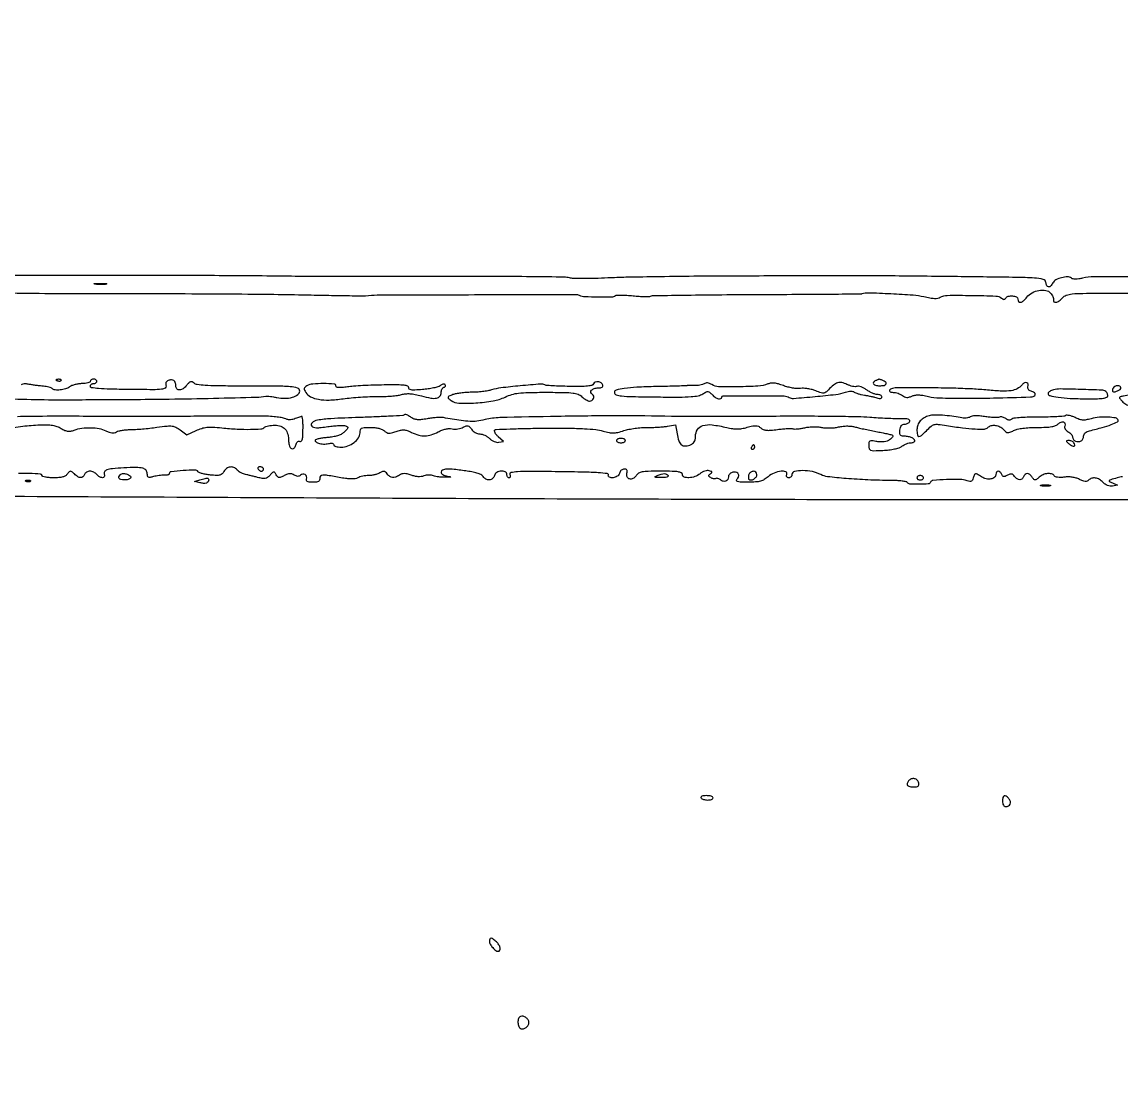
# Model space of a CAD drawing. Extents: x 0 to 5034, y 0 to 2560.
# Drawn here: x 1601 to 2102, y 0 to 480 of the extents above; entities that cross this region are included whole.
import ezdxf

# ---------------------------------------------------------------- set-up
doc = ezdxf.new("R2010")
doc.units = 0

msp = doc.modelspace()

# ---------------------------------------------------------------- linework, layer by layer
for points in [[(1246.95625, 263.99929, 0.000006), (1282.887583, 264.009388, 0.006002)], [(2153.282092, 363.464862, 0.000204), (2089.745953, 363.66739, 0.059395), (2084.534213, 363.060783, -0.0216), (2082.79055, 362.723039, -0.037026), (2081.314125, 362.61341, -0.045574), (2080.157308, 362.718954, -0.128362), (2079.427373, 363.060275, 0.179626), (2077.69661, 363.667187, 0.058638), (2074.971725, 363.296138, 0.058292), (2072.353966, 362.284021, 0.149605), (2070.929301, 360.867897, -0.057021), (2069.951267, 359.454491, -0.239942), (2069.022238, 359.082798, -0.271781), (2068.263036, 359.62611, -0.067942), (2067.819551, 361.149785, 0.308132), (2066.578826, 362.494054, 0.04073), (2062.538237, 363.089098, 0.01262), (2054.196848, 363.419264, 0.000664), (2027.5, 363.766158, 0.000273), (2011.66943, 363.94217, 0.000357), (1997.19375, 364.084876, 0.000262), (1985.058864, 364.189478, 0.003338), (1980.5, 364.195949, -0.000504), (1975.828487, 364.176103, -0.000032), (1962.190625, 364.132799, -0.000047), (1945.938073, 364.083782, -0.000035), (1928, 364.032643, 0.001409), (1909.516979, 363.929165, 0.001548), (1891.60625, 363.722949, 0.001442), (1876.297299, 363.455112, 0.007827), (1868, 363.156014, -0.006064), (1862.228026, 362.927563, -0.007628), (1856.878125, 362.862423, -0.006245), (1852.403031, 362.932108, -0.058515), (1850.5, 363.209915, 0.061946), (1848.190599, 363.530932, 0.000756), (1833.10625, 363.725102, 0.00224), (1815.646401, 363.845228, 0.001462), (1795.5, 363.83469, -0.000684), (1773.794635, 363.78955, -0.000638), (1751.578125, 363.802057, -0.000635), (1731.839388, 363.863399, -0.00217), (1719, 363.975312, 0.002939), (1684.294031, 364.224391, 0.000086), (1538.144862, 364.388843, 0.000066), (1389.128322, 364.511102, 0.00403)], [(1561.479375, 263.748693, 0.000066), (1746.774763, 262.86461, 0.000603), (1931.635729, 262.229815, 0.000725), (2105.5, 262.094457, -0.00006), (2141.646947, 262.114335, -0.000098)], [(2172.328125, 262.121459, -0.00001), (2199.789873, 262.121899, -0.009941)], [(2202.204402, 262.070684, 0.000012), (2224.971875, 261.950304, 0.000103)], [(1583.083686, 356.530326, 0.001681), (1600.809375, 356.254464, 0.001857), (1621.689189, 356.077292, 0.00163), (1643.5, 356.044335, -0.001061), (1666.337303, 356.035805, -0.000918), (1690.303125, 355.931992, -0.000924), (1712.019143, 355.757928, -0.002698), (1727, 355.529312, 0.000485), (1738.380459, 355.305247, 0.000769), (1748.128125, 355.137788, 0.000157), (1756.711284, 355.00623, 0.036678), (1757.5, 355.052272, -0.032064), (1762.87109, 355.41551, -0.000239), (1807.231871, 355.545991, -0.000081), (1853.179494, 355.651692, -0.098801), (1855, 355.292454, 0.086004), (1857.536486, 354.724709, 0.00912), (1863.612233, 354.5401, 0.006567), (1869.83825, 354.546318, 0.152807), (1871.5, 355.092215, -0.146252), (1872.21806, 355.338348, -0.011471), (1874.2625, 355.372773, -0.014848), (1876.745833, 355.283834, -0.010797), (1879.5, 355.043377, 0.00905), (1882.254191, 354.793222, 0.012441), (1884.7375, 354.674932, 0.009171), (1886.794397, 354.665933, 0.128985), (1887.5, 354.861609, -0.128236), (1888.359069, 355.101207, -0.000273), (1902.159375, 355.32709, -0.00184), (1917.717657, 355.515968, -0.001139), (1936, 355.628962, 0.000371), (1954.248057, 355.713701, 0.000609), (1969.69375, 355.815679, 0.000043), (1983.579897, 355.925443, 0.089013), (1984, 356.004299, -0.099411), (1986.692281, 356.45242, -0.003606), (1997.137074, 356.029727, -0.006078), (2007.203905, 355.426872, -0.040778), (2012.150307, 354.661679, 0.013943), (2014.898823, 354.08416, 0.035151), (2016.930397, 353.861938, 0.049331), (2018.470954, 353.954334, 0.090981), (2019.650307, 354.371446, -0.128632), (2022.81801, 355.232981, -0.006201), (2033.850799, 355.203084, -0.005254), (2045.025516, 354.916721, -0.165639), (2047.56067, 353.949648, 0.047014), (2048.171296, 353.533003, 0.127115), (2048.675514, 353.403216, 0.162968), (2049.100891, 353.546088, 0.092787), (2049.469989, 353.951442, -0.193095), (2050.646943, 354.819944, -0.084119), (2052.616214, 354.990492, -0.094022), (2054.373076, 354.506258, -0.286027), (2055, 353.5, 0.167086), (2055.375587, 352.407442, 0.288052), (2056.248272, 352.091208, 0.130499), (2057.576746, 352.770713, 0.043014), (2059.088529, 354.385416, -0.10187), (2061.462876, 356.390337, -0.081177), (2064.634435, 357.498691, -0.088192), (2067.742224, 357.493321, -0.162179), (2069.939744, 356.295052, -0.041673), (2070.564689, 355.500906, -0.045438), (2071.028943, 354.635975, -0.050386), (2071.27933, 353.829725, -0.131291), (2071.242809, 353.228428, 0.273743), (2071.433868, 352.34352, 0.261485), (2072.312643, 352.059853, 0.103598), (2073.844289, 352.717805, 0.062708), (2075.310773, 354.049988, -0.125645), (2077.093481, 355.303182, -0.067773), (2079.725493, 355.912231, -0.021583), (2084.642888, 356.152884, -0.0015), (2098.5, 356.190845, -0.003247), (2120.099312, 356.044932, -0.000849)], [(1584.532444, 308.33322, 0.000522), (1601.029339, 307.873355, 0.004259), (1616.816426, 307.584293, 0.007275), (1630, 307.647035, -0.002864), (1632.648705, 307.683009, -0.000447), (1637.878125, 307.7194, -0.000498), (1644.044304, 307.750657, -0.000434), (1650.5, 307.771355, 0.003069), (1668.01785, 307.919865, 0.002011), (1688.201467, 308.296115, 0.000794), (1707.864434, 308.773039, 0.03438), (1712, 309.165316, -0.05338), (1712.807063, 309.211083, -0.013839), (1714.106558, 309.109925, -0.013915), (1715.590039, 308.911159, -0.013784), (1717.064878, 308.629676, 0.057372), (1720.681206, 308.261213, 0.064882), (1724.13291, 308.757006, 0.081844), (1726.646316, 309.926688, 0.247873), (1727.5, 311.542901, 0.32765), (1726.507124, 312.895394, 0.0567), (1723.195973, 313.535672, 0.018148), (1716.3488, 313.819606, 0.001356), (1697.686477, 313.865136, -0.004015), (1689.615008, 313.927741, -0.013488), (1684.335443, 314.15363, -0.015894), (1680.759314, 314.517923, -0.140774), (1679.321861, 315.147842, 0.060651), (1678.432366, 315.719954, 0.182366), (1677.725296, 315.783514, 0.130112), (1676.998213, 315.357613, 0.025375), (1675.975092, 314.217567, -0.067248), (1674.310252, 312.648333, -0.142456), (1672.653187, 312.064882, -0.239606), (1671.48619, 312.57878, -0.173109), (1671, 313.940983, 0.076763), (1670.770024, 315.430127, 0.163074), (1670.091244, 316.361579, 0.166727), (1669.000592, 316.683875, 0.081007), (1667.560441, 316.38482, 0.08761), (1666.916515, 315.997796, 0.115025), (1666.516003, 315.443605, 0.10744), (1666.385823, 314.739003, 0.069102), (1666.526407, 313.916797, -0.348462), (1666.141718, 312.904855, -0.110712), (1664.499741, 312.367301, -0.025262), (1660.57785, 312.189337, -0.001767), (1649.558133, 312.285222, -0.00327), (1640.89682, 312.447851, -0.014483), (1635.807701, 312.724348, -0.015945), (1632.564121, 313.099434, -0.371343), (1632.001924, 313.75, -0.119307), (1632.116553, 314.226762, -0.100835), (1632.44119, 314.632812, -0.092328), (1632.927247, 314.905482, -0.081958), (1633.5, 315, 0.064853), (1634.073457, 315.074694, 0.082425), (1634.559375, 315.29375, 0.098894), (1634.884432, 315.618646, 0.148195), (1635, 316, 0.148195), (1634.884432, 316.381354, 0.098894), (1634.559375, 316.70625, 0.082425), (1634.073457, 316.925306, 0.064853), (1633.5, 317, 0.064853), (1632.926543, 316.925306, 0.082425), (1632.440625, 316.70625, 0.098894), (1632.115568, 316.381354, 0.148195), (1632, 316, -0.285512), (1631.758462, 315.61149, -0.047496), (1630.898438, 315.284408, -0.039843), (1629.687006, 315.052859, -0.025189), (1628.25, 314.968197, 0.03377), (1626.671853, 314.848035, 0.028558), (1625.031356, 314.514453, 0.029543), (1623.567237, 314.034492, 0.068033), (1622.55887, 313.468197, -0.088474), (1620.717109, 312.53016, -0.051237), (1618.271212, 312.054187, -0.051995), (1615.950125, 312.086874, -0.168516), (1614.583886, 312.75, 0.111733), (1614.099403, 313.055926, 0.022868), (1613.124218, 313.3522, 0.023022), (1611.934708, 313.597275, 0.019845), (1610.667219, 313.746851, -0.009057), (1609.210569, 313.886966, -0.004999), (1607.435853, 314.108176, -0.004983), (1605.64066, 314.36843, -0.007978), (1604.114407, 314.630251, 0.025755), (1602.421599, 314.859055, 0.077823), (1601.26426, 314.775019, 0.113032), (1600.440492, 314.374115, 0.095931)], [(1592.730529, 294.339258, -0.013482), (1601.191553, 295.531304, -0.017491), (1609, 296.141797, -0.015377), (1612.316534, 296.182581, -0.036229), (1614.779283, 295.958147, -0.046144), (1616.788517, 295.433253, -0.046879), (1618.656175, 294.550705, 0.027403), (1620.405258, 293.639361, 0.07353), (1621.75144, 293.25408, 0.082419), (1623.059242, 293.296611, 0.041109), (1624.656175, 293.754343, -0.057086), (1628.108962, 294.625956, -0.038347), (1632.175767, 294.856249, -0.038917), (1636.095081, 294.47138, -0.075536), (1639.068132, 293.464767, 0.029633), (1640.565626, 292.799614, 0.064474), (1641.787865, 292.513458, 0.079256), (1642.874137, 292.575408, 0.069172), (1643.94329, 292.96965, -0.063325), (1644.983591, 293.367072, -0.01982), (1646.622913, 293.697335, -0.019453), (1648.500381, 293.924226, -0.020344), (1650.361899, 294, 0.015859), (1652.60368, 294.071123, 0.005881), (1655.751945, 294.3083, 0.005821), (1659.182784, 294.647676, 0.00699), (1662.401137, 295.049532, -0.007638), (1667.038851, 295.622507, -0.055077), (1669.287084, 295.61712, -0.091565), (1670.97928, 295.102807, -0.03976), (1672.982644, 293.854711), (1676.018295, 291.610357), (1680.259147, 293.566156, -0.031162), (1682.819538, 294.558675, -0.051237), (1685.091864, 295.031426, -0.039175), (1687.808256, 295.097785, -0.011292), (1692, 294.776617, 0.011052), (1698.99698, 294.237136, 0.017407), (1705.019968, 294.116448, 0.014332), (1709.817139, 294.324962, 0.17832), (1711.45, 295.064028, -0.119363), (1712.053998, 295.426376, -0.026703), (1713.226852, 295.725058, -0.026253), (1714.653861, 295.931217, -0.02275), (1716.164816, 296, -0.083353), (1718.910926, 295.539002, -0.134697), (1720.853691, 294.208671, -0.117145), (1722.016308, 291.916276, -0.054289), (1722.44403, 288.584104, 0.074884), (1722.807019, 286.452644, 0.199448), (1723.795566, 285.306957, 0.331646), (1724.895452, 285.501764, 0.125467), (1725.69749, 286.951202, -0.058127), (1726.007432, 287.74582, -0.084851), (1726.465544, 288.339367, -0.110194), (1726.995982, 288.646379, -0.169491), (1727.521044, 288.630298, 0.23746), (1728.2295, 288.701292, 0.193929), (1728.67842, 289.328077, 0.050082), (1728.902265, 290.935695, 0.005217), (1729.008464, 294.75, 0.013665), (1728.989228, 296.687444, 0.019608), (1728.858087, 298.399089, 0.013433), (1728.659993, 299.779381, 0.365422), (1728.398433, 300, 0.081012), (1728.210448, 299.969341, 0.002272), (1727.430845, 299.704149, 0.004591), (1726.515667, 299.378757, 0.003132), (1725.481184, 298.992846, -0.032783), (1724.387095, 298.657065, -0.03581), (1723.290288, 298.479332, -0.038463), (1722.341462, 298.467782, -0.122827), (1721.74271, 298.659014, 0.082907), (1720.631137, 299.113514, 0.016378), (1718.509549, 299.521425, 0.015344), (1715.777215, 299.868952, 0.009077), (1712.5, 300.124019, 0.014925), (1711.035904, 300.167476, 0.000338), (1704.0375, 300.161518, 0.000759), (1695.841495, 300.136554, 0.000514), (1686.5, 300.084311, -0.001048), (1674.811601, 300.031426, -0.00044), (1659.08932, 300.007088, -0.000436), (1642.279868, 300.010526, -0.000567), (1626.889173, 300.044549, 0.001954), (1610.247456, 300.03518, 0.005678), (1598.745386, 299.853115, 0.005789)], [(2102.697875, 272.51168, 0.01983), (2100.247586, 271.929328, 0.004381), (2097.349366, 271.090425, 0.131627), (2096.70806, 270.695237, 0.490806), (2096.771051, 270.294073, 0.026853), (2098.099261, 269.654398), (2100.5, 268.653126), (2098.151188, 268.244064, -0.071427), (2097.032184, 268.210689, -0.064894), (2095.909528, 268.48828, -0.061045), (2094.835942, 269.066369, -0.051267), (2093.862233, 269.9175, 0.069397), (2092.199549, 271.268109, 0.099741), (2090.419323, 271.907476, 0.11535), (2088.722747, 271.765127, 0.118552), (2087.284569, 270.884569, -0.117557), (2086.585378, 270.454584, -0.104127), (2085.734353, 270.360755, -0.068111), (2084.627261, 270.624306, -0.02326), (2083.113814, 271.293335, 0.044168), (2081.572171, 271.899209, 0.03582), (2079.835828, 272.27761, 0.034636), (2077.999467, 272.413235, 0.034466), (2076.158891, 272.294486, -0.024718), (2074.526227, 272.157173, -0.04068), (2073.142897, 272.22201, -0.049783), (2072.101508, 272.463249, -0.174258), (2071.570629, 272.88572, 0.185565), (2070.420443, 273.76058, 0.093815), (2068.580842, 273.938151, 0.079959), (2066.516786, 273.410158, 0.081568), (2064.738422, 272.263275, -0.016816), (2063.52878, 271.2404, -0.168649), (2062.912805, 271.026551, -0.210016), (2062.367482, 271.266173, -0.027856), (2061.549439, 272.263275, 0.060759), (2060.400172, 273.490172, 0.160414), (2059.295545, 273.929544, 0.211161), (2058.348451, 273.577638, 0.10853), (2057.638374, 272.5, -0.121523), (2056.897111, 271.435493, -0.190113), (2055.859873, 271.062825, -0.153366), (2054.67162, 271.476717, -0.075112), (2053.531078, 272.626612, 0.055107), (2052.833915, 273.387875, 0.14132), (2052.164003, 273.70198, 0.124551), (2051.37392, 273.630547, 0.03837), (2050.270796, 273.144926, -0.028902), (2049.19121, 272.645081, -0.12981), (2048.505866, 272.56408, -0.191309), (2048.018816, 272.84203, -0.077091), (2047.631346, 273.518314, 0.103549), (2046.954111, 274.568481, 0.195697), (2046.042931, 274.959272, 0.257274), (2045.299671, 274.567607, 0.146584), (2045, 273.567388, -0.222095), (2044.378457, 272.237135, -0.131198), (2042.758149, 271.482818, -0.099377), (2040.571128, 271.533803, -0.089898), (2038.48622, 272.417072, 0.009829), (2036.44248, 273.699483, 0.169937), (2035.682274, 273.856808, 0.275837), (2035.18054, 273.45859, 0.026469), (2034.686804, 271.91034, -0.049956), (2034.300969, 270.871458, -0.177883), (2033.796393, 270.388725, -0.15521), (2033.051661, 270.311571, -0.03564), (2031.820173, 270.66034, 0.082702), (2028.60936, 271.251923, 0.015006), (2022.530103, 271.173895, 0.008509), (2016.277976, 270.799185, 0.297127), (2015.166667, 269.946412, -0.298567), (2014.171446, 269.186896, -0.015867), (2009.992157, 269.020238, -0.016802), (2005.815535, 269.126669, -0.244225), (2004.586243, 269.860456, 0.213607), (2004.082115, 270.202642, 0.012746), (2002.219855, 270.484009, 0.017338), (1999.912544, 270.691743, 0.011789), (1997.277226, 270.774891, -0.008514), (1986.648857, 271.040582, -0.010212), (1976.662622, 271.664979, -0.007666), (1968.228601, 272.495865, -0.091181), (1965.101936, 273.447287, 0.068469), (1961.288171, 274.79861, 0.049986), (1956.811719, 275.265447, 0.055023), (1953.103116, 274.871191, 0.352317), (1952, 273.5, -0.096899), (1951.887999, 272.927495, -0.097416), (1951.568594, 272.440625, -0.098432), (1951.091819, 272.114629, -0.10122), (1950.531385, 272, -0.094119), (1949.972145, 272.106211, -0.166113), (1949.617923, 272.407358, -0.151899), (1949.503306, 272.885039, -0.075244), (1949.638374, 273.5, 0.400303), (1949.132891, 274.712007, 0.13375), (1947.044032, 275.023885, 0.072094), (1943.917775, 274.1867, 0.073611), (1941.182369, 272.5, -0.041989), (1939.359025, 271.210433, -0.066672), (1937.599475, 270.469613, -0.05098), (1935.388726, 270.10494, -0.015404), (1931.983199, 270, -0.005582), (1928.368447, 270.040353, -0.070076), (1927.023342, 270.26053, -0.35863), (1926.70074, 270.752987, -0.147042), (1927.035174, 271.542382, 0.04906), (1927.531017, 272.275489, 0.095986), (1927.742119, 272.945431, 0.119625), (1927.66716, 273.545628, 0.106154), (1927.324836, 274.075164, 0.178486), (1926.176856, 274.604636, 0.109923), (1924.686319, 274.394476, 0.112672), (1923.452474, 273.580025, 0.193088), (1923, 272.452028, -0.125602), (1922.688653, 271.232161, -0.171078), (1921.850932, 270.47925, -0.161985), (1920.687799, 270.395271, -0.111362), (1919.5, 271, 0.047771), (1918.89734, 271.409877, 0.055098), (1918.255294, 271.675071, 0.063429), (1917.670982, 271.766327, 0.146487), (1917.246059, 271.652073, -0.127428), (1916.818877, 271.51989, -0.05634), (1916.225114, 271.559115, -0.050639), (1915.570173, 271.747246, -0.047695), (1914.952254, 272.065983, -0.031221), (1914.232089, 272.595455, -0.205035), (1914.033699, 272.986067, -0.230392), (1914.19018, 273.369577, -0.039371), (1914.834535, 273.861262, 0.043503), (1915.420543, 274.316123, 0.314433), (1915.492478, 274.646338, 0.209984), (1915.193857, 274.931328, 0.023083), (1914.268591, 275.219511, 0.096219), (1913.375067, 275.276712, 0.046493), (1912.252268, 275.024647, 0.04375), (1911.091884, 274.532403, 0.04804), (1910.073272, 273.858249, -0.085449), (1907.738812, 272.551914, -0.073971), (1904.980563, 272.015675, -0.099322), (1902.800758, 272.353259, -0.314591), (1902, 273.5, 0.285307), (1901.524968, 274.264728, 0.077254), (1900.103662, 274.712037, 0.032439), (1897.401309, 274.944593, 0.005247), (1892.121972, 275, 0.005297), (1886.34328, 274.938776, 0.040108), (1883.632036, 274.663015, 0.091899), (1882.032928, 274.052292, 0.109501), (1880.871972, 272.934996, -0.12168), (1879.469985, 271.649187, -0.193901), (1877.87612, 271.461878, -0.237722), (1876.822706, 272.410013, -0.158033), (1876.72714, 274.064583, 0.052319), (1876.861954, 274.949189, 0.151965), (1876.707711, 275.54107, 0.17816), (1876.267207, 275.884096, 0.077405), (1875.523012, 276, 0.107296), (1874.830195, 275.849596, 0.075846), (1874.161512, 275.4125, 0.071401), (1873.617924, 274.76435, 0.075027), (1873.289749, 274, -0.192062), (1872.318511, 272.68259, -0.102426), (1870.388671, 271.974044, -0.149036), (1868.768385, 272.215881, -0.34368), (1868.25, 273.25, 0.439239), (1867.760188, 273.921308, 0.011412), (1863.632008, 274.29341, 0.011487), (1857.141049, 274.579835, 0.002339), (1845.635694, 274.769067, 0.001674), (1832.484556, 274.879795, 0.01528), (1826.760808, 274.733893, 0.035071), (1823.81856, 274.360732, 0.464971), (1823.35431, 273.519067, -0.055157), (1823.506695, 272.937361, -0.098984), (1823.481467, 272.446226, -0.14653), (1823.288545, 272.12412, -0.187183), (1822.968615, 272, -0.152681), (1822.599211, 272.115494, -0.098158), (1822.284531, 272.440625, -0.08088), (1822.07223, 272.926468, -0.062722), (1822, 273.5, 0.285924), (1821.249008, 274.705909, 0.136886), (1819.383552, 275.054512, 0.112594), (1817.341447, 274.396805, 0.1973), (1816.289749, 273, -0.154786), (1815.448406, 271.666682, -0.154219), (1813.99113, 271.059601, -0.148135), (1812.404174, 271.390282, -0.141184), (1811.231841, 272.550206, 0.149681), (1810.490306, 273.259865, 0.034711), (1808.8798, 273.934872, 0.029561), (1806.676061, 274.540952, 0.016436), (1803.932151, 275.030099, 0.007747), (1797.936338, 275.802081, 0.037867), (1794.521006, 275.928018, 0.08589), (1792.65099, 275.529048, 0.30639), (1792, 274.566422, 0.169155), (1792.202922, 273.983774, 0.077226), (1792.802218, 273.429516, 0.062869), (1793.690785, 272.981886, 0.047721), (1794.75, 272.716254, -0.003069), (1796.315932, 272.469194, -0.682136), (1796.33882, 272.362283, -0.13983), (1796.056855, 272.273027, -0.001497), (1794, 272.220117, -0.020733), (1792.513337, 272.247975, -0.017295), (1790.940625, 272.397488, -0.017642), (1789.509865, 272.635211, -0.044642), (1788.5, 272.935636, 0.063672), (1787.562122, 273.17632, 0.036251), (1786.391129, 273.236753, 0.035587), (1785.183676, 273.12529, 0.048699), (1784.129377, 272.844241, -0.060069), (1782.893895, 272.544721, -0.044588), (1781.4887, 272.504338, -0.040324), (1779.955987, 272.721882, -0.031355), (1778.33916, 273.194321, 0.022653), (1776.534466, 273.755897, 0.063195), (1775.221911, 273.927705, 0.081453), (1774.109091, 273.749703, 0.059341), (1772.973352, 273.215431, -0.042791), (1771.166012, 272.291177, -0.121384), (1769.775231, 272.087234, -0.142205), (1768.583858, 272.561013, -0.067882), (1767.421147, 273.75, 0.043378), (1766.647807, 274.622237, 0.1538), (1765.983662, 274.945938, 0.140799), (1765.217593, 274.844651, 0.034245), (1764.074473, 274.25, -0.051366), (1763.069888, 273.770296, -0.02593), (1761.723995, 273.367188, -0.025446), (1760.276747, 273.091438, -0.034363), (1758.947827, 273, 0.028279), (1757.62936, 272.92537, 0.022148), (1756.213923, 272.700756, 0.022637), (1754.91223, 272.372631, 0.049841), (1753.965056, 271.981298, -0.086401), (1752.774286, 271.587982, -0.0381), (1751.114699, 271.470812, -0.029565), (1748.978604, 271.609404, -0.014461), (1746.280797, 272.024928, 0.003723), (1740.232188, 273.089974, 0.048877), (1737.965083, 273.247042, 0.207926), (1736.984342, 272.787104, 0.203092), (1736.638889, 271.75, -0.113149), (1736.515439, 270.911285, -0.177147), (1736.038613, 270.369963, -0.101039), (1735.088095, 270.079461, -0.023808), (1733.420274, 270, -0.020782), (1731.827304, 270.066239, -0.094596), (1730.937449, 270.314189, -0.212621), (1730.569455, 270.758777, -0.161077), (1730.599558, 271.398849, 0.164956), (1730.645869, 272.572451, 0.181447), (1729.962822, 273.47748, 0.179212), (1728.845405, 273.716386, 0.161731), (1727.784537, 273.184537, -0.09349), (1727.206049, 272.789655, -0.111401), (1726.558754, 272.664742, -0.089511), (1725.811883, 272.823777, -0.0425), (1724.933382, 273.273677, 0.063186), (1723.917542, 273.742076, 0.09286), (1722.944016, 273.860104, 0.076238), (1721.858068, 273.621, 0.030633), (1720.472692, 272.985385, -0.018239), (1718.910191, 272.221103, -0.1314), (1718.089472, 272.09106, -0.193262), (1717.474575, 272.415868, -0.048237), (1716.814013, 273.367858, 0.02825), (1716.152438, 274.407564, 0.258965), (1715.685314, 274.627947, 0.177576), (1715.133983, 274.383415, 0.012956), (1713.951918, 273.178765, -0.048525), (1712.803236, 272.163547, -0.112771), (1711.751746, 271.716215, -0.086523), (1710.435921, 271.709603, -0.020931), (1708.298885, 272.163861, 0.000609), (1706.681767, 272.576927, 0.000509), (1704.963956, 273.011626, 0.000513), (1703.392116, 273.40597, 0.001405), (1702.280539, 273.680315, -0.040155), (1701.346268, 273.989328, -0.030057), (1700.374356, 274.470607, -0.030711), (1699.509041, 275.039131, -0.058913), (1698.908095, 275.610739, 0.119127), (1697.475581, 276.679392, 0.132062), (1695.769166, 276.921943, 0.129183), (1694.142919, 276.275506, 0.111485), (1692.93696, 274.882209, -0.075409), (1692.114092, 273.781453, -0.130209), (1691.127881, 273.217608, -0.075573), (1689.619777, 273.051728, -0.013622), (1686.795186, 273.245658, -0.01835), (1684.829203, 273.507664, -0.024242), (1683.065015, 273.897836, -0.022928), (1681.667323, 274.34861, -0.166358), (1681.129755, 274.790053, 0.26526), (1679.753769, 275.539336, 0.012463), (1674.273839, 275.293345, 0.011563), (1668.811964, 274.784416, 0.380622), (1668, 273.872313, -0.24472), (1667.835502, 273.556347, -0.075419), (1667.339062, 273.310244, -0.05601), (1666.611853, 273.164516, -0.035908), (1665.75, 273.152377, 0.030295), (1664.691896, 273.149342, 0.014965), (1663.353125, 273.023981, 0.014792), (1661.967244, 272.810448, 0.020917), (1660.75, 272.532768, -0.021775), (1659.231841, 272.189183, -0.155759), (1658.495026, 272.28552, -0.233673), (1658.113589, 272.764371, -0.053435), (1658, 273.824204, 0.177644), (1657.419291, 275.407096, 0.156978), (1655.920805, 276.338536, 0.063759), (1652.959574, 276.687733, 0.010776), (1647.253965, 276.507844, 0.009497), (1642.080564, 276.134389, 0.061741), (1639.534614, 275.580067, 0.185764), (1638.485611, 274.687415, 0.219637), (1638.400442, 273.398849, -0.228476), (1638.322554, 272.460714, -0.273654), (1637.558375, 272.038773, -0.130653), (1636.230354, 272.434452, -0.082352), (1635, 273.5, 0.064298), (1634.38321, 274.0742, 0.044351), (1633.560046, 274.559375, 0.044492), (1632.66832, 274.889965, 0.066622), (1631.84617, 275, 0.072137), (1631.073384, 274.887924, 0.063864), (1630.328898, 274.559375, 0.066858), (1629.724018, 274.073548, 0.098869), (1629.361626, 273.5, -0.115652), (1628.638257, 272.435102, -0.201406), (1627.64988, 272.078416, -0.130897), (1626.361961, 272.493063, -0.040968), (1624.738422, 273.736725, 0.016816), (1623.52878, 274.7596, 0.168649), (1622.912805, 274.973449, 0.210016), (1622.367482, 274.733827, 0.027856), (1621.549439, 273.736725, -0.101375), (1620.663013, 272.931611, -0.06778), (1619.396588, 272.396245, -0.047553), (1617.622958, 272.092581, -0.018635), (1615.139757, 272, -0.018314), (1613.169595, 272.072187, -0.029737), (1611.509804, 272.29375, -0.030105), (1610.283954, 272.609834, -0.325366), (1610, 273, 0.394563), (1609.315351, 273.732536, 0.009569), (1604.270465, 273.97699, 0.016888), (1599.320118, 273.954759, 0.082221)]]:
    msp.add_lwpolyline(points, format="xyb")
for points in [[(1639.26375, 360.296069, -0.031163), (1638.209518, 360.160023, -0.015827), (1636.872547, 360.114038, -0.015659), (1635.485188, 360.153707, -0.022548), (1634.26375, 360.282419, -0.075924), (1633.761725, 360.438612, -0.720633), (1633.780601, 360.581582, -0.040183), (1634.711719, 360.684722, -0.006817), (1636.5, 360.713986, -0.00738), (1638.29708, 360.692368, -0.030832), (1639.374351, 360.596853, -0.49082), (1639.455688, 360.450815, -0.248898)], [(1616.8125, 316.316886, 0.051402), (1617.359369, 316.160852, 0.05415), (1617.916927, 316.123424, 0.060344), (1618.402231, 316.202593, 0.126455), (1618.729167, 316.395833, 0.296942), (1618.77538, 316.614691, 0.208169), (1618.592839, 316.799335, 0.077125), (1618.112848, 316.910055, 0.028489), (1617.416667, 316.921053, 0.018894), (1616.670344, 316.862007, 0.168741), (1616.37858, 316.720685, 0.470617), (1616.395823, 316.538436, 0.054073)], [(1861.486984, 314.823907, -0.24276), (1860.764284, 314.178733, -0.037637), (1858.814935, 313.829572, -0.024273), (1855.67052, 313.661305, -0.005928), (1850.479822, 313.697279, -0.003848), (1846.402403, 313.805281, -0.005776), (1842.846739, 313.967996, -0.002582), (1839.825881, 314.156883, -0.11961), (1839.239814, 314.341841, 0.157257), (1837.489055, 314.755146, 0.003015), (1828.088399, 313.943164, 0.006512), (1819.211632, 313.005745, 0.046831), (1815.006602, 312.101427, -0.033033), (1813.27072, 311.677768, -0.013498), (1810.867511, 311.323544, -0.013287), (1808.256753, 311.080633, -0.016552), (1805.821702, 311, 0.016539), (1803.436187, 310.921072, 0.014882), (1800.975143, 310.684306, 0.0151), (1798.781127, 310.33953, 0.044685), (1797.3151, 309.925296, 0.009466), (1795.503422, 309.194076, 0.219296), (1795.138815, 308.791938, 0.298921), (1795.269307, 308.331562, 0.016202), (1796.5, 307.333782, 0.155046), (1800.095172, 306.057116, 0.023771), (1807.780643, 306.164415, 0.027383), (1815.708997, 307.090225, 0.070075), (1821.199602, 308.85458, -0.041621), (1824.185986, 310.004812, -0.042518), (1827.30041, 310.634415, -0.024149), (1831.715642, 310.927108, -0.004476), (1839.857538, 311, -0.003474), (1848.231026, 310.941826, -0.026921), (1852.133585, 310.677128, -0.061172), (1854.476993, 310.094352, -0.096319), (1856.230375, 309, 0.026384), (1857.144226, 308.234531, 0.028178), (1858.114415, 307.5875, 0.02929), (1859.005183, 307.131351, 0.10405), (1859.629544, 307, 0.133725), (1860.788856, 307.315703, 0.153832), (1861.554156, 308.164386, 0.18228), (1861.623766, 309.187863, 0.18314), (1861, 310, -0.189312), (1860.305413, 310.927032, -0.252927), (1860.537446, 311.933275, -0.141097), (1861.786286, 312.73085, -0.072128), (1863.64235, 313, 0.038146), (1864.676131, 313.078985, 0.095969), (1865.384309, 313.332577, 0.162899), (1865.732923, 313.736023, 0.179664), (1865.750467, 314.25, 0.163741), (1864.978245, 315.274253, 0.117124), (1863.62852, 315.793096, 0.128481), (1862.282143, 315.628352, 0.209949)], [(1990.25, 316.337719, 0.106958), (1989.168496, 315.603157, 0.366065), (1989.121923, 314.817758, 0.184125), (1990.116072, 314.188886, 0.050006), (1992, 314, 0.046063), (1993.977595, 314.182577, 0.216196), (1994.890646, 314.820674, 0.371502), (1994.747522, 315.623581, 0.079312), (1993.418213, 316.393011, 0.007375), (1992.799893, 316.619878, 0.010965), (1992.251663, 316.798506, 0.006287), (1991.790034, 316.931488, 0.178541), (1991.668213, 316.921053, -0.011529), (1991.552577, 316.870001, -0.000619), (1991.182225, 316.717133, -0.000968), (1990.741074, 316.536678, -0.000706)], [(1730.766716, 313.929256, 0.047467), (1729.908126, 313.313134, 0.173739), (1729.586541, 312.737476, 0.149157), (1729.679336, 312.031664, 0.032265), (1730.266716, 310.934045, 0.140446), (1732.460914, 308.94715, 0.072393), (1736.01555, 307.799652, 0.05208), (1740.926168, 307.486635, 0.024441), (1747.272482, 308.054752, -0.011089), (1750.96777, 308.485249, -0.007047), (1755.286292, 308.830188, -0.007077), (1759.536095, 309.049061, -0.013011), (1763, 309.088139, 0.012114), (1766.119396, 309.117732, 0.011482), (1769.29005, 309.297631, 0.011513), (1772.086467, 309.585741, 0.039058), (1773.881021, 309.956559, -0.044812), (1775.803619, 310.330863, -0.042833), (1777.791921, 310.364873, -0.034597), (1780.102455, 310.04474, -0.016084), (1783.044945, 309.327751, 0.022596), (1787.26966, 308.35641, 0.088483), (1789.935661, 308.344944, 0.18288), (1791.415521, 309.219925, 0.170387), (1792, 310.885282, -0.05963), (1792.093135, 311.66344, -0.060795), (1792.367188, 312.392232, -0.0671), (1792.771764, 312.964827, -0.120238), (1793.25, 313.279762, 0.076562), (1793.67339, 313.508785, 0.130241), (1793.919599, 313.824002, 0.15914), (1793.9506, 314.173626, 0.131406), (1793.774166, 314.505596, 0.173408), (1793.382483, 314.708303, 0.086253), (1792.816679, 314.686845, 0.069029), (1792.167008, 314.451296, 0.051811), (1791.533893, 314.028129, -0.101442), (1790.561128, 313.508603, -0.017726), (1788.538314, 312.985861, -0.018599), (1786.084103, 312.538643, -0.01574), (1783.462836, 312.244954, -0.00761), (1780.034826, 312.022232, -0.046754), (1778.26824, 312.099619, -0.136774), (1777.431839, 312.462229, -0.282199), (1777.203109, 313.109326, 0.371325), (1776.818217, 313.812594, 0.062179), (1775.198424, 314.199978, 0.026576), (1772.086462, 314.378828, 0.004265), (1766, 314.352889, 0.005174), (1761.212117, 314.242078, 0.004888), (1756.335938, 314.030977, 0.004863), (1752.022169, 313.759857, 0.016988), (1749.25, 313.463599, -0.01199), (1746.81645, 313.178902, -0.042019), (1745.239172, 313.165507, -0.080509), (1744.3144, 313.388061, -0.302217), (1744, 313.860709, 0.393298), (1743.143961, 314.780652, 0.01669), (1738.29966, 314.967526, 0.023031), (1733.408467, 314.767488, 0.11061)], [(1911.918101, 314.896431, -0.072506), (1911.16669, 314.546908, -0.027246), (1910.035317, 314.274654, -0.026304), (1908.752614, 314.108162, -0.028939), (1907.5, 314.084839, 0.005982), (1906.314515, 314.117189, 0.00791), (1905.234375, 314.116648, 0.005917), (1904.33367, 314.091282, 0.074273), (1904, 314.027712, -0.076197), (1903.598784, 313.952863, -0.000419), (1899.68125, 313.829424, -0.001808), (1895.210921, 313.708493, -0.001146), (1890, 313.598325, 0.006803), (1881.201582, 313.312696, 0.023105), (1875.487473, 312.784014, 0.030327), (1871.844622, 312.048992, 0.34003), (1871, 310.950609, 0.320403), (1871.743621, 309.909292, 0.056611), (1874.226554, 309.360781, 0.021207), (1879.14913, 309.055629, 0.002188), (1890.779771, 308.879676, 0.003042), (1900.656577, 308.833569, 0.016822), (1905.96763, 309.019831, 0.031118), (1909.262066, 309.453598, 0.097031), (1911.324888, 310.293306, -0.021386), (1912.834615, 311.192697, -0.144881), (1913.676185, 311.369215, -0.161565), (1914.431281, 311.048745, -0.028382), (1915.544596, 309.950722, 0.061748), (1916.925944, 308.758858, 0.082841), (1918.431137, 308.080803, 0.148121), (1919.532379, 308.120639, 0.320475), (1920, 308.775285, -0.413849), (1920.667554, 309.443671, -0.001123), (1934.786782, 309.429563, -0.00208), (1948.467948, 309.32827, -0.136338), (1950.715834, 308.675624, 0.15946), (1952.627564, 308.213225, 0.003282), (1962.561877, 309.064729, 0.006836), (1971.965414, 310.062785, 0.049562), (1976.398036, 311.046826, -0.032955), (1977.625988, 311.362486, -0.042003), (1978.788677, 311.481224, -0.048023), (1979.76312, 311.404908, -0.125741), (1980.398036, 311.11809, 0.076115), (1981.046518, 310.74461, 0.019054), (1982.204423, 310.344769, 0.019019), (1983.579258, 309.984391, 0.018113), (1985, 309.722772, -0.00925), (1986.504767, 309.473166, -0.007178), (1988.132812, 309.147828, -0.007265), (1989.643056, 308.800388, -0.017355), (1990.75, 308.487636, 0.033547), (1991.704021, 308.251139, 0.087731), (1992.407653, 308.250495, 0.156522), (1992.832934, 308.474407, 0.196379), (1993, 308.883369, 0.177117), (1992.84416, 309.309504, 0.092483), (1992.400605, 309.67199, 0.072597), (1991.740188, 309.917395, 0.052759), (1990.959507, 310, -0.074185), (1989.976047, 310.146723, -0.028155), (1988.670259, 310.627065, -0.027138), (1987.287005, 311.317662, -0.02984), (1986.031693, 312.134689, 0.035167), (1984.814583, 312.908539, 0.039446), (1983.545756, 313.470873, 0.043119), (1982.406168, 313.764461, 0.133883), (1981.623466, 313.685752, -0.106659), (1980.833129, 313.563156, -0.035403), (1979.663824, 313.715313, -0.033376), (1978.353849, 314.073494, -0.032289), (1977.088085, 314.605944, 0.06544), (1974.784757, 315.40016, 0.121747), (1972.822803, 315.319774, 0.101628), (1970.889344, 314.298868, 0.036732), (1968.630406, 312.144097, -0.037831), (1967.422962, 310.997385, -0.151285), (1966.488368, 310.620095, -0.103366), (1965.308316, 310.765506, -0.013002), (1962.882599, 311.663651, 0.032173), (1961.159475, 312.227586, 0.024218), (1959.20648, 312.630678, 0.024704), (1957.325742, 312.830244, 0.050554), (1955.845575, 312.764027, -0.054505), (1954.321669, 312.707882, -0.023017), (1952.28542, 312.94949, -0.022444), (1950.113379, 313.41019, -0.027233), (1948.130252, 314.041811, 0.019766), (1945.829705, 314.812534, 0.043603), (1944.013923, 315.174164, 0.055663), (1942.471485, 315.171425, 0.062665), (1941.031322, 314.821809, -0.075313), (1936.482779, 313.838149, -0.012677), (1927.557046, 313.505214, -0.009782), (1918.525626, 313.574138, -0.134378), (1915.418101, 314.516203, 0.044447), (1914.431612, 315.020624, 0.069015), (1913.50601, 315.253052, 0.080636), (1912.662819, 315.208566, 0.091885)], [(2056.904404, 314.384814, -0.100955), (2054.74952, 312.653464, -0.081239), (2051.916349, 311.734999, -0.049345), (2047.782921, 311.516718, -0.013272), (2041.221257, 311.992564, 0.012103), (2034.301553, 312.510632, 0.006108), (2025.55865, 312.845716, 0.004808), (2014.523286, 313.027539, 0.002291), (2000.325245, 313.059843, 0.029835), (1999.063403, 312.981559, 0.035855), (1997.89676, 312.753205, 0.038721), (1996.969718, 312.422797, 0.150482), (1996.516228, 312.026258, 0.214362), (1996.463491, 311.626737, 0.181002), (1996.723394, 311.284296, 0.096943), (1997.324431, 311.051057, 0.040802), (1998.190983, 310.968197, -0.048826), (1999.20998, 310.854264, -0.030746), (2000.365073, 310.534093, -0.030732), (2001.473277, 310.074266, -0.048437), (2002.349691, 309.535058, 0.050753), (2003.375035, 308.910736, 0.093546), (2004.315651, 308.661558, 0.086602), (2005.33143, 308.763846, 0.038617), (2006.598541, 309.226852, -0.062523), (2008.019959, 309.670669, -0.048402), (2009.638129, 309.802082, -0.036843), (2011.634219, 309.623261, -0.016015), (2014.24885, 309.106774, 0.049386), (2019.251859, 308.461031, 0.006388), (2030.047791, 308.278627, 0.006696), (2043.901283, 308.407093, 0.003744), (2060.75, 308.91527, 0.070149), (2062.343282, 309.201427, 0.291986), (2062.932376, 309.922734, 0.28414), (2062.531961, 310.779886, 0.068295), (2061.051029, 311.483804, -0.066599), (2060.330703, 311.823214, -0.092274), (2059.813087, 312.312591, -0.111252), (2059.567748, 312.88046, -0.139043), (2059.619203, 313.450041, 0.138566), (2059.729283, 314.656006, 0.269997), (2059.118894, 315.363614, 0.205218), (2058.019552, 315.282993, 0.100348)], [(2071.190983, 312.116351, 0.036924), (2070.300868, 311.806818, 0.046301), (2069.534795, 311.387303, 0.05338), (2068.988779, 310.927209, 0.17102), (2068.795344, 310.5, 0.370177), (2069.527651, 309.479992, 0.025014), (2073.323835, 308.753684, 0.023499), (2078.81182, 308.247174, 0.009784), (2086.25, 308.05763, 0.005501), (2091.358149, 308.083641, 0.031222), (2094.068445, 308.296888, 0.069441), (2095.52904, 308.716258, 0.296382), (2096, 309.440983, 0.051796), (2095.938818, 310.030008, 0.04832), (2095.757615, 310.608479, 0.05179), (2095.491087, 311.092193, 0.102891), (2095.17486, 311.39193, 0.128753), (2093.299076, 311.966996, 0.002796), (2083.659215, 312.312125, 0.004411), (2074.353803, 312.511043, 0.068457)], [(2098.458881, 312.933469, 0.047325), (2098.240517, 312.491611, 0.058192), (2098.127601, 312.045985, 0.069086), (2098.129915, 311.66291, 0.16174), (2098.256736, 311.40993, 0.251656), (2099.031388, 311.176801, 0.056284), (2100.389922, 311.616772, 0.056021), (2101.626204, 312.353761, 0.234486), (2102, 313.106989, 0.289281), (2101.586569, 313.761774, 0.123975), (2100.528619, 313.97373, 0.096698), (2099.285614, 313.667228, 0.146706)], [(2103.167714, 309.283484, 0.016356), (2101.737583, 308.96234, 0.274231), (2101.408943, 308.63139, 0.237154), (2101.516615, 308.147875, 0.012688), (2102.572701, 306.919666, 0.041398), (2103.357278, 306.185109, 0.037677), (2104.276262, 305.563902, 0.039778), (2105.18674, 305.135729, 0.090261), (2105.932481, 305, 0.107558), (2107.599811, 305.362869, 0.040209), (2109.702447, 306.536129, 0.037641), (2111.514237, 307.955618, 0.210783), (2112, 309.056704, 0.37347), (2111.486957, 309.64776, 0.028861), (2109.223963, 309.836877, 0.03043), (2106.32233, 309.734786, 0.023047)], [(1774.91029, 300.576956, -0.184729), (1774.507253, 300.396943, -0.000562), (1768.743208, 300.087722, -0.003091), (1762.199203, 299.784589, -0.001916), (1754.510032, 299.505538, 0.004624), (1741.751985, 298.973319, 0.032577), (1735.583424, 298.254093, 0.123362), (1733.116306, 297.132499, 0.420246), (1732.953439, 295.556103, 0.15953), (1733.759795, 295.048672, 0.054001), (1735.150873, 294.856345, 0.034084), (1737.230304, 294.936762, 0.010389), (1740.356396, 295.337741, -0.012132), (1742.935917, 295.659476, -0.014602), (1745.373367, 295.831897, -0.013309), (1747.417868, 295.862165, -0.088882), (1748.413307, 295.671641, -0.057022), (1749.229058, 295.246611, -0.293608), (1749.420669, 294.800121, -0.142671), (1749.126329, 294.189566, -0.013189), (1747.959517, 292.959517, -0.066287), (1746.735185, 292.022932, -0.045256), (1745.140906, 291.291403, -0.038725), (1743.184729, 290.766148, -0.025267), (1740.867188, 290.452808, 0.010686), (1738.869594, 290.241806, 0.012955), (1737.007846, 289.955631, 0.011577), (1735.46354, 289.640042, 0.082396), (1734.759383, 289.351291, 0.492648), (1734.680943, 288.58285, 0.11715), (1735.98924, 287.827176, 0.057859), (1738.381855, 287.404234, 0.076468), (1740.582583, 287.610083, -0.034841), (1741.577028, 287.787191, -0.077961), (1742.341603, 287.749688, -0.130282), (1742.818112, 287.511387, -0.215226), (1743, 287.108408, 0.256766), (1743.234222, 286.682377, 0.061895), (1743.98851, 286.325595, 0.048352), (1745.075984, 286.080633, 0.031243), (1746.365141, 286, 0.085831), (1749.437005, 286.531233, 0.077185), (1752.279028, 288.071117, 0.084691), (1754.299512, 290.234714, 0.146594), (1755, 292.57258, -0.064971), (1755.176941, 293.928526, -0.211061), (1755.731093, 294.620088, -0.108312), (1756.894088, 294.933783, -0.01192), (1759.671259, 295, -0.026121), (1761.717938, 294.893004, -0.034532), (1763.556264, 294.570821, -0.039326), (1765.066879, 294.068296, -0.084149), (1766.099998, 293.409503, 0.054399), (1767.186578, 292.622454, 0.115673), (1768.176173, 292.32945, 0.082654), (1769.40405, 292.461827, 0.018664), (1771.410042, 293.103631, -0.026963), (1773.462056, 293.722828, -0.074316), (1774.962618, 293.859438, -0.072366), (1776.460397, 293.552624, -0.024615), (1778.515231, 292.694128, 0.042318), (1781.779971, 291.463834, 0.07431), (1784.636268, 291.097808, 0.074715), (1787.464132, 291.583373, 0.043228), (1790.640933, 292.947538, -0.031582), (1792.343431, 293.725997, -0.037418), (1794.037777, 294.233306, -0.041004), (1795.627639, 294.447883, -0.062478), (1797.01514, 294.346972, 0.049988), (1798.2342, 294.227732, 0.0335), (1799.632683, 294.324894, 0.033713), (1800.989022, 294.605125, 0.055119), (1802.07753, 295.041493, -0.032251), (1803.411706, 295.648404, -0.150674), (1804.244472, 295.701222, -0.154188), (1804.951566, 295.275711, -0.034256), (1805.82167, 294.142059, 0.066687), (1806.544333, 293.316964, 0.051305), (1807.522683, 292.624715, 0.052095), (1808.601539, 292.156873, 0.076417), (1809.621972, 292, -0.069883), (1810.682393, 291.851061, -0.038931), (1811.907018, 291.394437, -0.037961), (1813.097507, 290.727573, -0.049767), (1814.061493, 289.938507, 0.052924), (1815.014203, 289.168641, 0.045521), (1816.155407, 288.570276, 0.047714), (1817.309776, 288.217503, 0.086122), (1818.295455, 288.188507), (1820.467924, 288.5), (1818.056735, 290.73944, -0.031005), (1817.188175, 291.652693, -0.048852), (1816.577163, 292.544459, -0.063549), (1816.282527, 293.290453, -0.264532), (1816.405817, 293.73944, -0.187406), (1817.110153, 294.049825, -0.001464), (1823.410726, 294.312287, -0.005084), (1830.689534, 294.520061, -0.003212), (1839.184702, 294.621538, -0.003321), (1849.989456, 294.609419, -0.010054), (1857.342251, 294.404448, -0.013993), (1862.525648, 294.009963, -0.047278), (1865.851658, 293.341189, 0.020358), (1868.580192, 292.638071, 0.057685), (1870.533868, 292.449442, 0.055932), (1872.512535, 292.70961, 0.018271), (1875.346458, 293.521514, -0.02837), (1877.609618, 294.120741, -0.01566), (1880.429997, 294.607181, -0.015573), (1883.328954, 294.922466, -0.024084), (1885.846458, 294.995573, 0.010997), (1888.283466, 295.002557, 0.008547), (1890.932382, 295.113752, 0.008656), (1893.399614, 295.302509, 0.020622), (1895.221225, 295.549757), (1898.94245, 296.212093), (1899.596014, 292.124925, 0.036289), (1900.363319, 288.86417, 0.135185), (1901.494851, 287.108104, 0.190401), (1903.113952, 286.510911, 0.085302), (1905.378363, 286.953754, 0.050388), (1906.646868, 287.588585, 0.103908), (1907.438318, 288.358762, 0.101614), (1907.863334, 289.394453, 0.046754), (1908, 290.852804, -0.140525), (1908.910499, 294.028459, -0.185014), (1911.295133, 295.827994, -0.101607), (1915.550976, 296.160855, -0.027753), (1922.213511, 294.948779, 0.021095), (1924.857435, 294.431346, 0.039751), (1927.025033, 294.275832, 0.041357), (1929.13226, 294.467069, 0.02496), (1931.579249, 295.022188, -0.014178), (1934.070207, 295.644029, -0.065267), (1935.54918, 295.77144, -0.103048), (1936.662936, 295.487307, -0.066996), (1937.77112, 294.747004, 0.084999), (1938.930818, 294.030953, 0.072755), (1940.327317, 293.691714, 0.04556), (1942.282241, 293.687813, 0.012391), (1945.355636, 294.039209, -0.009899), (1947.687688, 294.31762, -0.012547), (1949.85155, 294.477891, -0.010618), (1951.656025, 294.527715, -0.093465), (1952.438069, 294.385392, 0.096064), (1953.160851, 294.257696, 0.017373), (1954.529361, 294.328122, 0.018154), (1956.148268, 294.527377, 0.015563), (1957.834624, 294.851508, -0.029816), (1959.686406, 295.15301, -0.020608), (1961.806353, 295.281591, -0.020841), (1963.86162, 295.235738, -0.039481), (1965.5, 295, 0.040237), (1967.143916, 294.765996, 0.020889), (1969.217861, 294.726185, 0.020631), (1971.364345, 294.86339, 0.029435), (1973.247809, 295.174964, -0.026938), (1975.291504, 295.523531, -0.029216), (1977.305964, 295.63778, -0.030557), (1979.229244, 295.516729, -0.037083), (1981, 295.16131, 0.011102), (1982.784165, 294.705712, 0.003831), (1985.38125, 294.124549, 0.003804), (1988.254798, 293.527447, 0.004406), (1991, 293.003883, -0.00559), (1993.526743, 292.515777, -0.008192), (1995.737038, 292.025249, -0.004492), (1997.58235, 291.566316, -0.132692), (1997.998428, 291.329971, -0.311486), (1998.053171, 291.039772, -0.059233), (1997.763404, 290.551729, -0.044703), (1997.228507, 289.96999, -0.02653), (1996.498428, 289.373627, -0.066187), (1995.37866, 288.76233, -0.056075), (1994.073197, 288.421349, -0.048098), (1992.543792, 288.348904, -0.029586), (1990.75, 288.543286, 0.013358), (1988.47278, 288.865081, 0.143664), (1987.564664, 288.707599, 0.239985), (1987.12189, 288.116187, 0.042924), (1987, 286.698951, 0.07528), (1987.216655, 285.268119, 0.240039), (1987.870605, 284.596029, 0.087402), (1989.303617, 284.374241, 0.005953), (1993.435938, 284.509479, 0.018442), (1996.208978, 284.735987, 0.023726), (1998.731245, 285.158115, 0.02614), (2000.81231, 285.724077, 0.073434), (2002.158444, 286.398425, -0.031858), (2003.164385, 287.011468, -0.027064), (2004.295472, 287.529537, -0.027959), (2005.379938, 287.888306, -0.065993), (2006.222506, 288, 0.048268), (2006.902759, 288.065822, 0.068267), (2007.477861, 288.262322, 0.088449), (2007.865306, 288.552, 0.190338), (2008, 288.893011, 0.232345), (2007.618208, 289.670264, 0.067389), (2006.427915, 290.356599, 0.054667), (2004.747383, 290.838467, 0.04253), (2002.85179, 291, -0.070547), (2001.879476, 291.137873, -0.188124), (2001.332849, 291.556552, -0.135141), (2001.108686, 292.346142, -0.030641), (2001.183578, 293.75, -0.042181), (2001.43695, 295.007212, -0.099892), (2001.877904, 295.849456, -0.128067), (2002.530969, 296.330251, -0.095255), (2003.413912, 296.5, 0.061863), (2004.177513, 296.59484, 0.062716), (2004.89093, 296.873524, 0.06902), (2005.449122, 297.285226, 0.119003), (2005.754436, 297.771572, 0.276141), (2005.630206, 298.340035, 0.141131), (2004.979937, 298.726632, 0.056729), (2003.628341, 298.920733, 0.013335), (2001.340524, 298.926742, -0.012734), (1998.874386, 298.930253, -0.004282), (1995.278154, 299.057808, -0.004257), (1991.300666, 299.266951, -0.004862), (1987.5, 299.536383, 0.015289), (1982.075055, 299.807423, 0.002082), (1970.715625, 299.979865, 0.002395), (1957.251723, 300.063679, 0.00202), (1943, 300.026561, -0.000759), (1928.63872, 299.952958, -0.000857), (1914.84375, 299.926849, -0.000782), (1903.11036, 299.943093, -0.004682), (1897, 300.018326, 0.005793), (1872.655426, 300.263981, 0.003993), (1845.077786, 300.002545, 0.001938), (1818.805746, 299.441768, 0.053766), (1812, 298.53367, -0.026365), (1808.303814, 297.832935, -0.045687), (1805.183364, 297.697636, -0.026841), (1801.124041, 298.111687, -0.004032), (1793.042359, 299.44395, 0.045843), (1791.766648, 299.545997, 0.014381), (1789.849908, 299.468211, 0.014235), (1787.704507, 299.257747, 0.015293), (1785.625595, 298.928995, -0.016732), (1783.016262, 298.524058, -0.049599), (1781.206955, 298.485364, -0.067594), (1779.760711, 298.797728, -0.058151), (1778.368419, 299.494258, 0.007252), (1776.737839, 300.52917, 0.061982), (1775.951931, 300.886969, 0.154928), (1775.414239, 300.884823, 0.119057)], [(2014.5, 300.320954, 0.07025), (2012.295758, 299.39391, 0.079023), (2010.532752, 297.920659, 0.084186), (2009.395251, 296.061185, 0.095546), (2009, 294.011679, 0.034011), (2009.167417, 291.553329, 0.3415), (2009.854956, 290.87773, 0.216791), (2011.00062, 291.242825, 0.017563), (2013.322677, 293.497148, -0.02165), (2015.452868, 295.531657, -0.117903), (2016.854403, 296.269188, -0.092155), (2018.593559, 296.383963, -0.01055), (2022.5, 295.837473, 0.008766), (2029.831405, 294.785168, 0.018885), (2035.513181, 294.288093, 0.018476), (2039.74064, 294.235031, 0.192579), (2041.305843, 294.905843, -0.13207), (2042.830479, 295.784422, -0.095511), (2044.796318, 295.921687, -0.088206), (2046.81124, 295.3057, -0.090896), (2048.466422, 294.037103, 0.03398), (2049.578029, 292.965023, 0.148891), (2050.407619, 292.610599, 0.125657), (2051.372497, 292.7484, 0.02135), (2053.07175, 293.537103, -0.062439), (2054.762253, 294.159043, -0.023322), (2057.254044, 294.615514, -0.020291), (2060.327307, 294.905161, -0.013349), (2063.878912, 295, 0.010092), (2067.784289, 295.078833, 0.030527), (2070.429654, 295.348002, 0.045879), (2072.250954, 295.821081, 0.110337), (2073.420901, 296.563758, -0.088958), (2074.695852, 297.450958, -0.192916), (2075.867821, 297.508842, -0.27039), (2076.49283, 296.782933, -0.138145), (2076.378767, 295.544667, 0.143853), (2076.328617, 294.92428, 0.087098), (2076.603192, 294.234518, 0.073279), (2077.158544, 293.573705, 0.058618), (2077.922441, 293.041508, -0.046639), (2078.717204, 292.515555, -0.048439), (2079.389717, 291.857384, -0.053386), (2079.851142, 291.172246, -0.122109), (2080, 290.571805, 0.0839), (2080.093523, 290.018377, 0.067012), (2080.367188, 289.477808, 0.067371), (2080.772177, 289.031589, 0.086934), (2081.25, 288.754296, 0.091938), (2082.663607, 288.513047, 0.130817), (2083.884136, 288.856738, 0.142629), (2084.702301, 289.730048, 0.117907), (2085, 290.974925, -0.115557), (2085.188305, 291.778815, -0.094471), (2085.723088, 292.484379, -0.076795), (2086.590693, 293.053493, -0.046945), (2087.75, 293.455048, 0.008129), (2093.534077, 294.968228, 0.021156), (2097.625269, 296.298807, 0.02183), (2100.382322, 297.465767, 0.37883), (2100.735158, 298.294526, 0.272561), (2099.597794, 299.285751, 0.033642), (2096.194817, 299.687093, 0.036324), (2092.169119, 299.596585, 0.041552), (2088.380825, 298.91446, -0.022916), (2086.105504, 298.416666, -0.06074), (2084.445074, 298.336518, -0.067452), (2082.917054, 298.658691, -0.0337), (2081.101457, 299.447534, 0.030242), (2079.806999, 300.020618, 0.036493), (2078.530728, 300.392271, 0.039576), (2077.441186, 300.536156, 0.152609), (2076.787755, 300.368825, -0.119975), (2075.921612, 300.086817, -0.005228), (2072.722122, 299.87694, -0.008629), (2068.891018, 299.732096, -0.006025), (2064.567123, 299.695427, 0.008351), (2060.236453, 299.638553, 0.011794), (2056.38378, 299.432543, 0.008058), (2053.200632, 299.135253, 0.141065), (2052.25, 298.745023, -0.082476), (2051.606519, 298.389113, -0.107839), (2050.941343, 298.304993, -0.096378), (2050.24589, 298.505888, -0.054892), (2049.512735, 298.989431, 0.063339), (2048.835486, 299.419919, 0.05374), (2048.033644, 299.696658, 0.056125), (2047.234071, 299.78725, 0.092032), (2046.566032, 299.663712, -0.087795), (2045.692506, 299.494569, -0.01466), (2043.97746, 299.517197, -0.015675), (2041.94071, 299.667902, -0.013325), (2039.803297, 299.951374, 0.016111), (2037.468149, 300.247845, 0.029892), (2035.559734, 300.313331, 0.036314), (2034.104065, 300.170129, 0.12938), (2033.259159, 299.784694, -0.113712), (2032.554621, 299.436626, -0.039936), (2031.4324, 299.264051, -0.036756), (2030.110852, 299.265008, -0.033355), (2028.759159, 299.456717, 0.020785), (2024.899777, 300.103366, 0.015979), (2020.645027, 300.498017, 0.015032), (2016.7786, 300.615878, 0.064654)], [(1872, 289, 0.191087), (1872.151477, 288.618118, 0.088204), (1872.5875, 288.29375, 0.068025), (1873.234582, 288.073693, 0.048028), (1874, 288, 0.048028), (1874.765418, 288.073693, 0.068025), (1875.4125, 288.29375, 0.088204), (1875.848523, 288.618118, 0.191087), (1876, 289, 0.191087), (1875.848523, 289.381882, 0.088204), (1875.4125, 289.70625, 0.068025), (1874.765418, 289.926307, 0.048028), (1874, 290, 0.048028), (1873.234582, 289.926307, 0.068025), (1872.5875, 289.70625, 0.088204), (1872.151477, 289.381882, 0.191087)], [(1933.5, 286, 0.082592), (1933.343488, 285.6179, 0.161196), (1933.3746, 285.29375, 0.182303), (1933.586039, 285.078288, 0.108972), (1933.940983, 285, 0.093332), (1934.345238, 285.076123, 0.09642), (1934.688914, 285.29375, 0.099167), (1934.918938, 285.618444, 0.105053), (1935, 286, 0.042167), (1934.967655, 286.382849, 0.061769), (1934.870461, 286.70625, 0.081139), (1934.727648, 286.92554, 0.210953), (1934.559017, 287, 0.151918), (1934.34829, 286.934461, 0.038439), (1934.066025, 286.70625, 0.035638), (1933.768994, 286.382774, 0.029505)], [(2078.426999, 287.478529, 0.03524), (2079.788544, 286.591873, 0.181643), (2080.663213, 286.461996, 0.41841), (2080.956346, 286.923086, 0.082011), (2080.541119, 287.933469, 0.096951), (2080.165144, 288.33959, 0.054023), (2079.578866, 288.677364, 0.05103), (2078.8867, 288.901203, 0.057465), (2078.190983, 288.968197, 0.02447), (2077.279587, 288.906368, 0.426116), (2077.117798, 288.692882, 0.185352), (2077.317574, 288.346921, 0.008225)], [(1708.5, 276, 0.06081), (1708.806203, 275.617485, 0.051032), (1709.2129, 275.29375, 0.053229), (1709.653442, 275.073302, 0.089642), (1710.059017, 275, 0.105429), (1710.418051, 275.076556, 0.099231), (1710.723586, 275.29375, 0.096318), (1710.928382, 275.618268, 0.092995), (1711, 276, 0.153634), (1710.879982, 276.381379, 0.097988), (1710.542039, 276.70625, 0.080552), (1710.037096, 276.925455, 0.062283), (1709.440983, 277, 0.066118), (1708.889346, 276.926733, 0.138808), (1708.521475, 276.70625, 0.191142), (1708.392057, 276.379648, 0.139169)], [(1604.729167, 270.395833, -0.126455), (1604.402231, 270.202593, -0.060344), (1603.916927, 270.123424, -0.05415), (1603.359369, 270.160852, -0.051402), (1602.8125, 270.316886, -0.054073), (1602.395823, 270.538436, -0.470617), (1602.37858, 270.720685, -0.168741), (1602.670344, 270.862007, -0.018894), (1603.416667, 270.921053, -0.028489), (1604.112848, 270.910055, -0.077125), (1604.592839, 270.799335, -0.208169), (1604.77538, 270.614691, -0.296942)], [(1649.412469, 273.395215, -0.137646), (1650.365914, 272.685363, -0.349778), (1650.353235, 271.878385, -0.16481), (1649.277959, 271.21104, -0.057254), (1647.440983, 271, -0.051796), (1645.957427, 271.154099, -0.180332), (1645.156557, 271.660487, -0.265175), (1645.056667, 272.41445, -0.100006), (1645.666667, 273.333333, -0.089924), (1646.333289, 273.795322, -0.102898), (1647.088661, 273.965501, -0.071795), (1648.056022, 273.842153, -0.024064)], [(1686, 271.059017, -0.15583), (1685.704994, 270.135441, -0.161355), (1684.932838, 269.569493, -0.102318), (1683.65687, 269.430353, -0.041252), (1681.923541, 269.741767), (1679.5, 270.387059), (1682, 271.09385, -0.006104), (1684.363012, 271.730863, -0.065046), (1685.349012, 271.850956, -0.232115), (1685.811355, 271.619082, -0.16389)], [(1895.5, 273, -0.355072), (1895.448734, 272.604169, -0.119595), (1894.906896, 272.292805, -0.054976), (1893.836016, 272.104936, -0.020572), (1892.309017, 272.070285, -0.006171), (1890.293391, 272.132368, -0.108321), (1889.664955, 272.298828, -0.583203), (1889.654499, 272.559388, -0.037291), (1890.5, 273, -0.027916), (1892.358877, 273.678628, -0.073689), (1893.756955, 273.885798, -0.113568), (1894.780256, 273.650332, -0.142168)], [(1932.345077, 273.456872, 0.042105), (1932.161418, 272.823541, 0.048176), (1932.097364, 272.196542, 0.054487), (1932.152447, 271.665389, 0.144288), (1932.333333, 271.333333, 0.228264), (1933.275961, 271.003535, 0.10414), (1934.54506, 271.423832, 0.095607), (1935.619821, 272.362628, 0.167075), (1936, 273.468615, 0.204536), (1935.548771, 274.525526, 0.194134), (1934.460126, 274.960704, 0.156591), (1933.184452, 274.546616, 0.145988)], [(2009, 272, 0.148195), (2009.115568, 271.618646, 0.098894), (2009.440625, 271.29375, 0.082425), (2009.926543, 271.074694, 0.064853), (2010.5, 271, 0.064853), (2011.073457, 271.074694, 0.082425), (2011.559375, 271.29375, 0.098894), (2011.884432, 271.618646, 0.148195), (2012, 272, 0.148195), (2011.884432, 272.381354, 0.098894), (2011.559375, 272.70625, 0.082425), (2011.073457, 272.925306, 0.064853), (2010.5, 273, 0.064853), (2009.926543, 272.925306, 0.082425), (2009.440625, 272.70625, 0.098894), (2009.115568, 272.381354, 0.148195)], [(2069.761659, 268.31292, -0.041951), (2068.934218, 268.169017, -0.020826), (2067.869594, 268.119272, -0.020511), (2066.754739, 268.159391, -0.028254), (2065.761659, 268.292739, -0.082665), (2065.319562, 268.45659, -0.67161), (2065.339362, 268.605813, -0.053901), (2066.071102, 268.715166, -0.008901), (2067.5, 268.747817, -0.009782), (2068.938425, 268.726931, -0.038992), (2069.814362, 268.62839, -0.417468), (2069.916221, 268.476221, -0.285845)], [(2005.166715, 133.700879, 0.098453), (2004.546921, 132.556724, 0.271755), (2004.74848, 131.697883, 0.164389), (2005.782116, 131.154858, 0.039486), (2007.739991, 131, 0.040592), (2008.858044, 131.090919, 0.134772), (2009.522488, 131.395815, 0.181314), (2009.825955, 131.933378, 0.086578), (2009.811841, 132.738516, 0.144086), (2009.1433, 134.033856, 0.152121), (2007.893043, 134.726996, 0.144723), (2006.420562, 134.604257, 0.12755)], [(1910.5, 126, 0.130646), (1910.906663, 125.615492, 0.045439), (1911.653525, 125.29375, 0.041396), (1912.57934, 125.073842, 0.037634), (1913.559017, 125, 0.039081), (1914.49372, 125.07317, 0.058208), (1915.282961, 125.29375, 0.076538), (1915.820624, 125.617207, 0.222681), (1916, 126, 0.257909), (1915.787575, 126.384428, 0.061379), (1915.101414, 126.70625, 0.048032), (1914.112882, 126.927265, 0.031003), (1912.940983, 127, 0.027979), (1911.756294, 126.933656, 0.069343), (1910.916013, 126.718784, 0.145541), (1910.509855, 126.391769, 0.297719)], [(2048, 124.5, 0.047734), (2048.09772, 123.478748, 0.083213), (2048.394098, 122.683732, 0.111514), (2048.856992, 122.181832, 0.15208), (2049.440983, 122, 0.117725), (2050.72989, 122.307737, 0.175838), (2051.514876, 123.143739, 0.168785), (2051.598818, 124.317383, 0.107842), (2050.963645, 125.543805, 0.053482), (2049.735607, 126.737481, 0.256137), (2048.80536, 126.89033, 0.259252), (2048.184423, 126.189216, 0.054427)], [(1814, 60.571429, 0.133538), (1814.358011, 59.254847, 0.04919), (1815.500841, 57.685154, 0.048958), (1816.901228, 56.392675, 0.163307), (1818.071429, 56, 0.286742), (1818.80036, 56.455481, 0.166021), (1818.933526, 57.517333, 0.093054), (1818.331646, 58.982164, 0.065042), (1817.171259, 60.345012, 0.023681), (1815.675137, 61.575323, 0.143366), (1814.743875, 61.921677, 0.323892), (1814.19956, 61.58406, 0.097597)], [(1828.25, 26.282394, 0.226907), (1827.322758, 25.344428, 0.089307), (1827.03463, 23.503473, 0.087742), (1827.406199, 21.650732, 0.210903), (1828.378145, 20.685134, 0.157051), (1829.551709, 20.620698, 0.104675), (1830.764784, 21.229738, 0.099241), (1831.676615, 22.314341, 0.12597), (1832, 23.577555, 0.144975), (1831.659223, 24.728152, 0.092774), (1830.691045, 25.744959, 0.093476), (1829.428173, 26.337123, 0.150353)]]:
    msp.add_lwpolyline(points, format="xyb", close=True)

doc.saveas('drawing.dxf')
